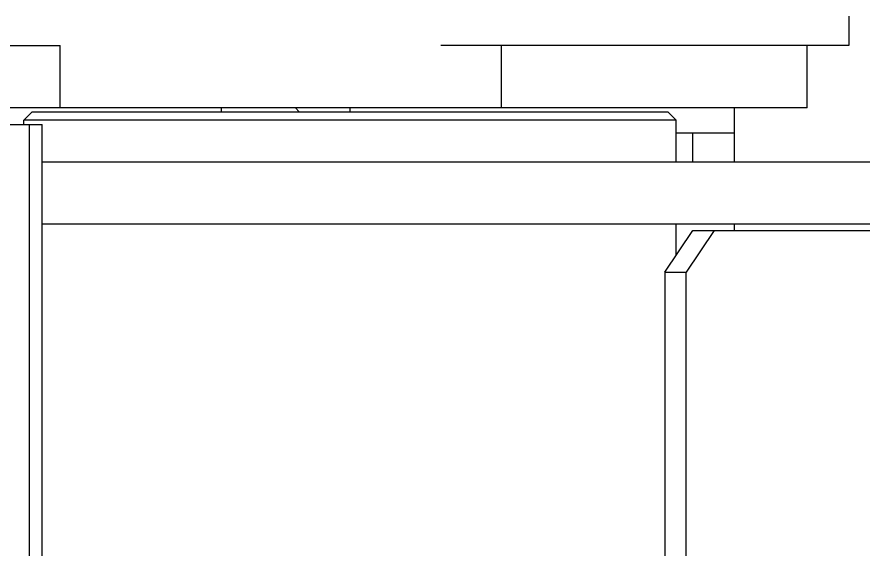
# Model space of a CAD drawing. Header units: millimetres. Extents: x 1084702 to 1166801, y 36632 to 124519.
# Drawn here: x 1098462.3 to 1098665.9, y 58584.9 to 58712.9 of the extents above; entities that cross this region are included whole.
import ezdxf

# ---------------------------------------------------------------- set-up
doc = ezdxf.new("R2010")
doc.units = ezdxf.units.MM
doc.header["$LTSCALE"] = 250
doc.linetypes.add('CENTER', pattern=[3, 2.5, -0.25, 0, -0.25])
doc.layers.get('0').update_dxf_attribs({"color": 255})

# ---------------------------------------------------------------- blocks, each defined once
blk = doc.blocks.new('PK65002M m platform_top')
at = {"linetype": 'Continuous'}
for p, q in [((-10317.92, 3088.68), (-10317.92, 2684.68)), ((-10314.81, 2684.68), (-10314.81, 3088.68)), ((-10472.88, 3053.18), (-10472.88, 2720.18)), ((-10467.73, 2720.18), (-10467.73, 3053.18)), ((-10479.66, 2710.18), (-10472.88, 2720.18)), ((-10467.73, 2720.18), (-10474.51, 2710.18)), ((-10467.73, 2720.18), (-10472.88, 2720.18)), ((-10470.5, 2716.09), (-10470.5, 2708.68)), ((-10474.51, 2710.18), (-10566.37, 2710.18)), ((-10484.5, 2710.18), (-10484.5, 2708.68)), ((-10641.22, 2708.68), (-10317.92, 2708.68)), ((-10317.92, 2693.68), (-10641.22, 2693.68)), ((-10484.5, 2693.68), (-10484.5, 2680.68)), ((-10474.5, 2693.68), (-10474.5, 2686.68)), ((-10470.5, 2693.68), (-10470.5, 2683.68)), ((-10470.5, 2686.68), (-10484.5, 2686.68)), ((-10470.5, 2683.68), (-10468.5, 2681.68)), ((-10470.5, 2683.68), (-10313.5, 2683.68)), ((-10310.25, 2684.68), (-10317.92, 2684.68)), ((-10313.5, 2683.68), (-10315.5, 2681.68)), ((-10313.5, 2684.68), (-10313.5, 2683.68)), ((-10315.5, 2681.68), (-10468.5, 2681.68)), ((-10392, 2680.68), (-10392, 2681.68)), ((-10378.91, 2680.68), (-10379.75, 2681.68)), ((-10361.02, 2680.68), (-10361.02, 2681.68)), ((-10502, 2680.68), (-10502, 2665.68)), ((-10502, 2680.68), (-9821.98, 2680.68)), ((-10428.45, 2680.68), (-10428.45, 2665.68)), ((-10322.28, 2680.68), (-10322.28, 2665.68)), ((-10512, 2658.68), (-10512, 2665.68)), ((-10512, 2665.68), (-10413.87, 2665.68)), ((-9843.44, 2665.68), (-10322.28, 2665.68))]:
    blk.add_line(p, q, dxfattribs=at)
blk = doc.blocks.new('1-deck_B4_1')
at = {"linetype": 'CENTER', "rotation": 180}
blk.add_blockref('PK65002M m platform_top', (70387.47, 26963.11), dxfattribs=at)

msp = doc.modelspace()

# ---------------------------------------------------------------- block references
msp.add_blockref('1-deck_B4_1', (1017763.01, 34408.58))

doc.saveas('drawing.dxf')
